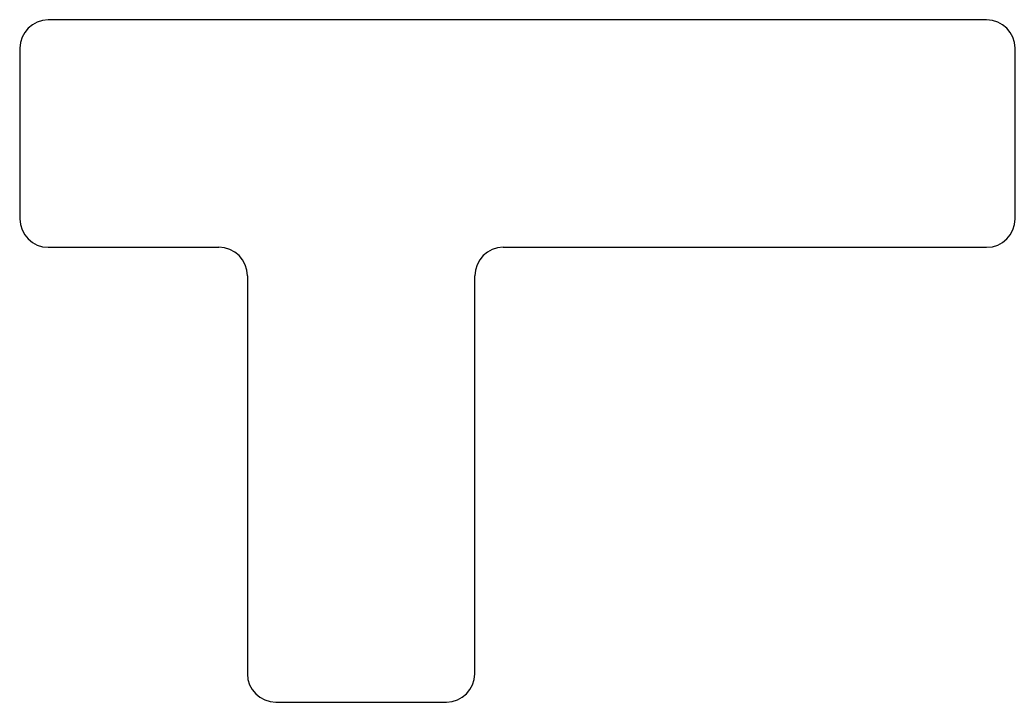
# Model space of a CAD drawing. Extents: x 2688.4 to 2723.4, y 1693.1 to 1717.1.
import ezdxf

# ---------------------------------------------------------------- set-up
doc = ezdxf.new("R2010")
doc.units = 0
doc.layers.get('0').update_dxf_attribs({"linetype": 'CONTINUOUS'})

msp = doc.modelspace()

# ---------------------------------------------------------------- linework, layer by layer
at = {"color": 0}
for p, q in [((2722.431, 1717.094), (2689.431, 1717.094)), ((2688.431, 1716.094), (2688.431, 1710.094)), ((2723.431, 1710.094), (2723.431, 1716.094)), ((2689.431, 1709.094), (2695.431, 1709.094)), ((2705.431, 1709.094), (2722.431, 1709.094)), ((2696.431, 1708.094), (2696.431, 1694.094)), ((2704.431, 1694.094), (2704.431, 1708.094)), ((2697.431, 1693.094), (2703.431, 1693.094))]:
    msp.add_line(p, q, dxfattribs=at)
for centre, start, end in [((2689.431, 1716.094), 90, 180), ((2722.431, 1716.094), 0, 90), ((2689.431, 1710.094), 180, 270), ((2722.431, 1710.094), 270, 0), ((2695.431, 1708.094), 360, 90), ((2705.431, 1708.094), 90, 180), ((2697.431, 1694.094), 180, 270), ((2703.431, 1694.094), 270, 0)]:
    msp.add_arc(centre, 1, start, end, dxfattribs=at)

doc.saveas('drawing.dxf')
